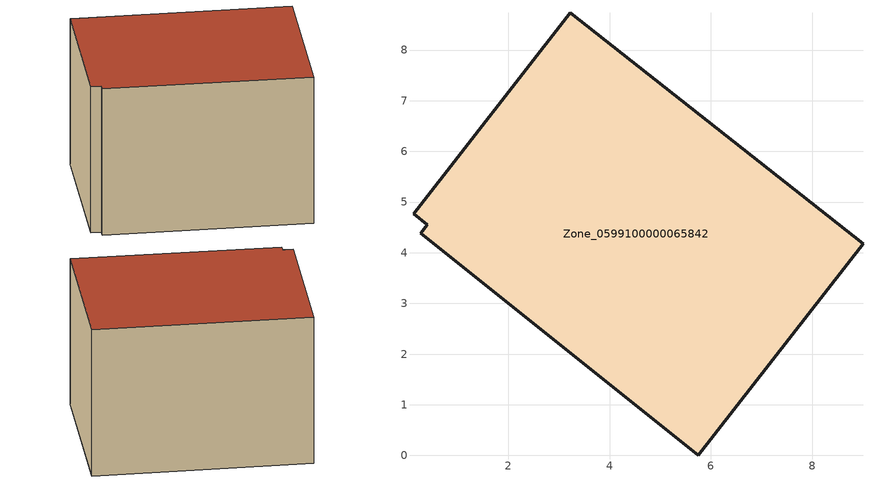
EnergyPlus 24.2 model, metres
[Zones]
Zone_0599100000065842
 floor ground (C_G): 5.75,0 0.27,4.38 0.4,4.55 0.13,4.77 3.22,8.74 9,4.18 z0
 wall outside (C_F): 5.75,0 9,4.18 3.22,8.74 0.13,4.77 0.4,4.55 0.27,4.38 5.75,0 z0:5.37
 roof outside (C_R): 0.27,4.38 5.75,0 9,4.18 3.22,8.74 0.13,4.77 0.4,4.55 z5.37
[BUILDING]
Pand.0599100000065842: North Axis=0; Terrain=City; Loads Convergence Tolerance Value=0.04; Temperature Convergence Tolerance Value=0.4; Solar Distribution=FullExterior; Maximum Number of Warmup Days=25; Minimum Number of Warmup Days=1
[Site:Location]
Rotterdam.The.Hague.AP_ZH_NLD Design_Conditions: Latitude=51.96; Longitude=4.45; Time Zone=1; Elevation=-4.5
[SITE:GROUNDTEMPERATURE:BUILDINGSURFACE]
18, 18, 18, 18, 18, 18, 18, 18, 18, 18, 18, 18
[MATERIAL] Thermal Absorptance=0.9; Solar Absorptance=0.7; Visible Absorptance=0.7
Name | Roughness | Thickness | Conductivity | Density | Specific Heat
G.TC.1946 | MediumSmooth | 0.15 | 1 | 540 | 1210
F.TC.1946 | Rough | 0.3 | 0.857143 | 1920 | 840
R.TC.1946 | MediumRough | 0.2 | 0.909091 | 1500 | 1000
[CONSTRUCTION]
C_G: G.TC.1946
C_F: F.TC.1946
C_R: R.TC.1946
[ZONE]
Zone_0599100000065842: Type=1; Multiplier=1; Ceiling Height=Autocalculate; Volume=Autocalculate; Floor Area=autocalculate; Part of Total Floor Area=Yes
[ZONEINFILTRATION:DESIGNFLOWRATE]
Infil_Zone_0599100000065842: Zone or ZoneList or Space or SpaceList=Zone_0599100000065842; Schedule=AlwaysOn; Design Flow Rate Calculation Method=Flow/Area; Flow Rate per Floor Area=0.003; Constant Term Coefficient=1; Temperature Term Coefficient=0; Velocity Term Coefficient=0; Velocity Squared Term Coefficient=0
[HVACTEMPLATE:ZONE:IDEALLOADSAIRSYSTEM]
Zone_0599100000065842: Maximum Heating Supply Air Temperature=50; Minimum Cooling Supply Air Temperature=13; Maximum Heating Supply Air Humidity Ratio=0.0156; Minimum Cooling Supply Air Humidity Ratio=0.0077; Heating Limit=NoLimit; Cooling Limit=NoLimit; Dehumidification Control Type=ConstantSensibleHeatRatio; Cooling Sensible Heat Ratio=0.7; Dehumidification Setpoint=60; Humidification Control Type=None; Humidification Setpoint=30; Outdoor Air Method=None; Outdoor Air Flow Rate per Person=0.00944; Outdoor Air Flow Rate per Zone Floor Area=0; Outdoor Air Flow Rate per Zone=0; Demand Controlled Ventilation Type=None; Outdoor Air Economizer Type=NoEconomizer; Heat Recovery Type=None; Sensible Heat Recovery Effectiveness=0.7; Latent Heat Recovery Effectiveness=0.65
[ZONECONTROL:THERMOSTAT]
ThermostatControl_Zone_0599100000065842: Zone or ZoneList=Zone_0599100000065842; Control Type Schedule=DualSetpointControlType; Control 1=Thermostat_Zone_0599100000065842; Temperature Difference Between Cutout And Setpoint=0
[THERMOSTATSETPOINT:DUALSETPOINT]
Thermostat_Zone_0599100000065842: Heating Setpoint Temperature Schedule=HeatingSetpoint_Zone_0599100000065842; Cooling Setpoint Temperature Schedule=CoolingSetpoint_Zone_0599100000065842
[SCHEDULE:COMPACT]
HeatingSetpoint_Zone_0599100000065842: Through: 12/31, For: AllDays, Until: 24:00, 21
CoolingSetpoint_Zone_0599100000065842: Through: 12/31, For: AllDays, Until: 24:00, 24
DualSetpointControlType: Through: 12/31, For: AllDays, Until: 24:00, 4
AlwaysOn: Through: 12/31, For: AllDays, Until: 24:00, 1
